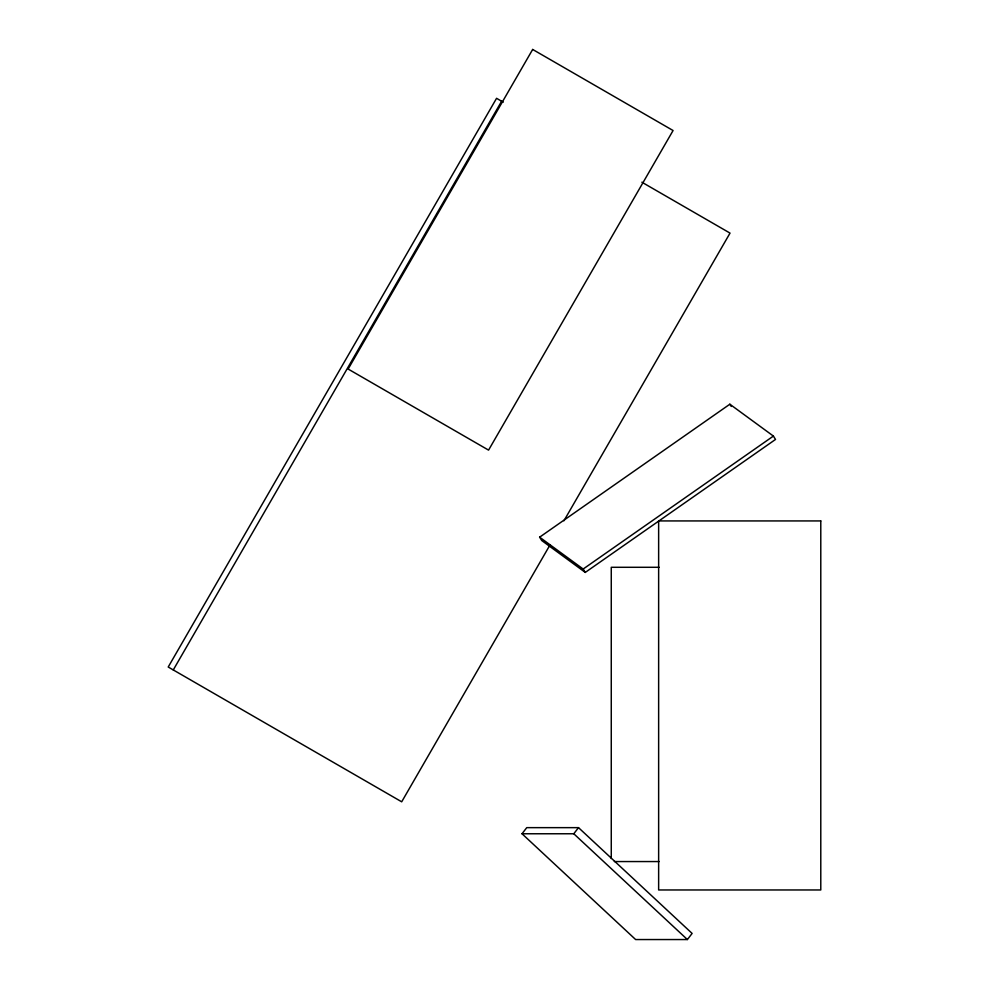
<?xml version="1.0" encoding="UTF-8"?>
<svg xmlns="http://www.w3.org/2000/svg" width="989" height="989" viewBox="0 0 989 989"><rect width="100%" height="100%" fill="white"/><g stroke="black" fill="none" stroke-linecap="round" stroke-linejoin="round"><path stroke-width="1.48" d="M173.273 669.936L501.621 101.224M550.032 544.89L401.695 801.807L168.217 667.019L496.565 98.307L503.24 102.164M563.928 520.795L730.03 233.107L641.873 182.199M522.031 833.764L526.754 827.645L578.516 827.645L692.115 933.431L687.392 939.55L635.63 939.55L522.031 833.764L573.793 833.764L687.392 939.55M573.793 833.764L578.516 827.645M539.623 537.175L729.857 404.217L773.398 436.075L775.512 439.45L585.278 572.408L541.749 540.538L539.623 537.175L583.164 569.034L585.278 572.408M583.164 569.034L773.398 436.075M659.144 567.29L611.264 567.29L611.264 858.477M614.354 861.555L659.144 861.555M729.857 404.217L731.267 406.454M532.663 49.45L348.14 369.045L488.566 450.119L673.076 130.523L532.663 49.45M820.783 520.931L658.637 520.931L658.637 889.964L820.783 889.964L820.783 520.931"/></g></svg>
